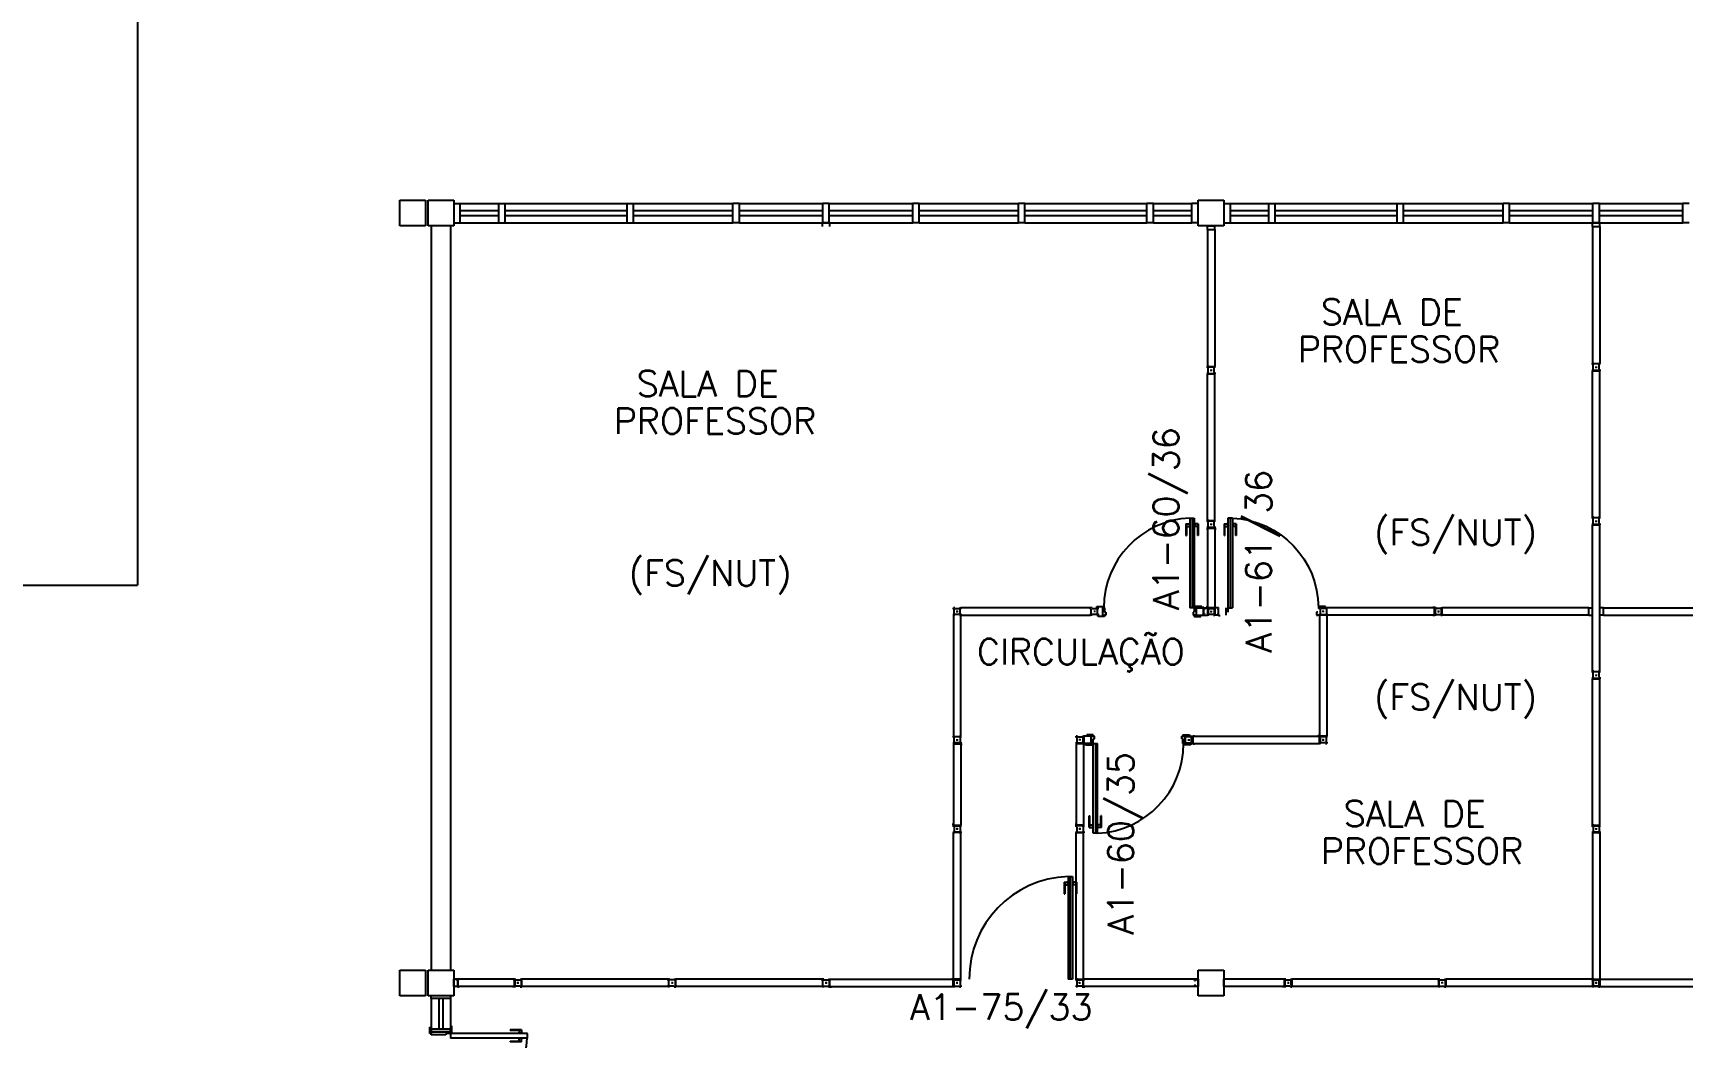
# Model space of a CAD drawing. Header units: millimetres. Extents: x 4436 to 4619, y 1272 to 1428.
# Drawn here: x 4502.29 to 4515.14, y 1304.38 to 1312.2 of the extents above; entities that cross this region are included whole.
import ezdxf

# ---------------------------------------------------------------- set-up
doc = ezdxf.new("R2010")
doc.units = ezdxf.units.MM
for name, color, linetype in [('ALV', 2, 'Continuous'), ('DIV', 2, 'Continuous'), ('DIV2', 2, 'Continuous'), ('DIVC', 2, 'Continuous'), ('ENDEREÇO', 2, 'Continuous'), ('ESTR', 3, 'Continuous'), ('JANELA', 1, 'Continuous'), ('MACANETA', 2, 'Continuous'), ('MARCO', 2, 'Continuous'), ('PORTA', 2, 'Continuous'), ('TEXTO', 2, 'Continuous'), ('ÁREA', 2, 'Continuous')]:
    doc.layers.add(name, color=color, linetype=linetype)
doc.styles.add('UNB1-100', font='simplex.shx', dxfattribs={"height": 0.2})

# ---------------------------------------------------------------- blocks, each defined once
blk = doc.blocks.new('DIV12')
for p, q in [((-0.0051, 0), (0.0051, 0)), ((0, -0.0051), (0, 0.0051)), ((0.0285, 0.0285), (1.1715, 0.0285)), ((0.0285, -0.0285), (0.0285, 0.0285)), ((1.1715, -0.0285), (1.1715, 0.0285)), ((1.1949, 0), (1.2051, 0)), ((1.2, -0.0051), (1.2, 0.0051)), ((0.0285, -0.0285), (1.1715, -0.0285))]:
    blk.add_line(p, q)
blk = doc.blocks.new('DOOR80')
at = {"layer": 'MACANETA', "color": 1}
for p, q in [((-0.015, -0.665), (-0.01, -0.665)), ((-0.015, -0.755), (-0.015, -0.665)), ((-0.015, -0.755), (0.012, -0.755)), ((-0.01, -0.755), (-0.01, -0.665)), ((-0.01, -0.735), (0.012, -0.735)), ((0.012, -0.763), (0.012, -0.728)), ((0.012, -0.728), (0.015, -0.728)), ((0.012, -0.763), (0.015, -0.763)), ((0.053, -0.728), (0.05, -0.728)), ((0.053, -0.763), (0.05, -0.763)), ((0.053, -0.763), (0.053, -0.728)), ((0.075, -0.735), (0.053, -0.735)), ((0.08, -0.755), (0.053, -0.755)), ((0.08, -0.665), (0.075, -0.665)), ((0.075, -0.755), (0.075, -0.665)), ((0.08, -0.755), (0.08, -0.665))]:
    blk.add_line(p, q, dxfattribs=at)
at = {"layer": 'PORTA'}
for p, q in [((0.015, -0.8), (0.015, 0)), ((0.015, 0), (0.05, 0)), ((0.05, -0.8), (0.05, 0)), ((0.05, -0.8), (0.015, -0.8))]:
    blk.add_line(p, q, dxfattribs=at)
at = {"layer": 'PORTA', "color": 1}
blk.add_arc((0.02, 0), 0.8, 272.1491, 0, dxfattribs=at)
blk = doc.blocks.new('DOOR-60')
at = {"layer": 'MACANETA', "color": 1}
for p, q in [((-0.08, -0.555), (-0.08, -0.465)), ((-0.08, -0.465), (-0.075, -0.465)), ((-0.075, -0.555), (-0.075, -0.465)), ((0.01, -0.555), (0.01, -0.465)), ((0.015, -0.465), (0.01, -0.465)), ((0.015, -0.555), (0.015, -0.465)), ((-0.08, -0.555), (-0.053, -0.555)), ((-0.075, -0.535), (-0.053, -0.535)), ((-0.053, -0.528), (-0.05, -0.528)), ((-0.053, -0.563), (-0.053, -0.528)), ((-0.053, -0.563), (-0.05, -0.563)), ((-0.012, -0.528), (-0.015, -0.528)), ((-0.012, -0.563), (-0.015, -0.563)), ((-0.012, -0.563), (-0.012, -0.528)), ((0.01, -0.535), (-0.012, -0.535)), ((0.015, -0.555), (-0.012, -0.555))]:
    blk.add_line(p, q, dxfattribs=at)
at = {"layer": 'PORTA'}
for p, q in [((-0.05, -0.6), (-0.05, 0)), ((-0.015, 0), (-0.05, 0)), ((-0.015, -0.6), (-0.015, 0)), ((-0.05, -0.6), (-0.015, -0.6))]:
    blk.add_line(p, q, dxfattribs=at)
at = {"layer": 'PORTA', "color": 1}
blk.add_arc((-0.02, 0), 0.6, 180, 267.134, dxfattribs=at)
blk = doc.blocks.new('IMTT')
for p, q in [((-0.005, 0), (0.005, 0)), ((0.029, 0.029), (0, 0.029)), ((0, -0.028), (0, 0.029)), ((0.029, -0.028), (0, -0.028))]:
    blk.add_line(p, q)
blk = doc.blocks.new('MTT')
for p, q in [((-0.029, 0.018), (-0.029, 0.029)), ((-0.019, 0.029), (-0.029, 0.029)), ((-0.024, 0.018), (-0.029, 0.018)), ((-0.024, 0.018), (-0.024, -0.019)), ((-0.019, 0.024), (-0.019, 0.029)), ((-0.019, 0.024), (0.018, 0.024)), ((-0.005, 0), (0.005, 0)), ((0, -0.005), (0, 0.005)), ((0.018, 0.024), (0.018, 0.029)), ((0.018, 0.029), (0.029, 0.029)), ((0.024, 0.018), (0.029, 0.018)), ((0.024, 0.018), (0.024, -0.019)), ((0.029, 0.018), (0.029, 0.029)), ((-0.029, -0.019), (-0.024, -0.019)), ((-0.029, -0.019), (-0.029, -0.029)), ((-0.019, -0.029), (-0.029, -0.029)), ((0.018, -0.024), (-0.019, -0.024)), ((-0.019, -0.024), (-0.019, -0.029)), ((0.018, -0.024), (0.018, -0.029)), ((0.018, -0.029), (0.029, -0.029)), ((0.029, -0.019), (0.024, -0.019)), ((0.029, -0.019), (0.029, -0.029))]:
    blk.add_line(p, q)
blk = doc.blocks.new('DOOR70')
at = {"layer": 'MACANETA', "color": 1}
for p, q in [((-0.015, -0.565), (-0.01, -0.565)), ((-0.015, -0.655), (-0.015, -0.565)), ((-0.01, -0.655), (-0.01, -0.565)), ((-0.01, -0.635), (0.012, -0.635)), ((0.012, -0.663), (0.012, -0.628)), ((0.012, -0.628), (0.015, -0.628)), ((0.053, -0.628), (0.05, -0.628)), ((0.053, -0.663), (0.053, -0.628)), ((0.075, -0.635), (0.053, -0.635)), ((0.08, -0.565), (0.075, -0.565)), ((0.075, -0.655), (0.075, -0.565)), ((0.08, -0.655), (0.08, -0.565)), ((-0.015, -0.655), (0.012, -0.655)), ((0.012, -0.663), (0.015, -0.663)), ((0.053, -0.663), (0.05, -0.663)), ((0.08, -0.655), (0.053, -0.655))]:
    blk.add_line(p, q, dxfattribs=at)
at = {"layer": 'PORTA'}
for p, q in [((0.015, -0.7), (0.015, 0)), ((0.015, 0), (0.05, 0)), ((0.05, -0.7), (0.05, 0)), ((0.05, -0.7), (0.015, -0.7))]:
    blk.add_line(p, q, dxfattribs=at)
at = {"layer": 'PORTA', "color": 1}
blk.add_arc((0.02, 0), 0.7, 272.4563, 0, dxfattribs=at)
blk = doc.blocks.new('DIV10')
for p, q in [((-0.0051, 0), (0.0051, 0)), ((0, -0.0051), (0, 0.0051)), ((0.0285, 0.0285), (0.9715, 0.0285)), ((0.0285, -0.0285), (0.0285, 0.0285)), ((0.9715, -0.0285), (0.9715, 0.0285)), ((0.9949, 0), (1.0051, 0)), ((1, -0.0051), (1, 0.0051)), ((0.0285, -0.0285), (0.9715, -0.0285))]:
    blk.add_line(p, q)
blk = doc.blocks.new('DIV123')
for p, q in [((-0.0285, 0.0285), (-0.0285, 1.0965)), ((0.0285, 1.0965), (-0.0285, 1.0965)), ((0.0051, 1.125), (-0.0051, 1.125)), ((0, 1.1199), (0, 1.1301)), ((0.0285, 0.0285), (0.0285, 1.0965)), ((0.0285, 0.0285), (-0.0285, 0.0285)), ((0.0051, 0), (-0.0051, 0)), ((0, -0.0051), (0, 0.0051))]:
    blk.add_line(p, q)

msp = doc.modelspace()

# ---------------------------------------------------------------- linework, layer by layer
at = {"layer": 'ALV'}
for p, q in [((4503.09941, 1312.37345), (4503.09941, 1307.89845)), ((4505.56441, 1310.87345), (4505.61441, 1310.87345)), ((4505.61441, 1310.72345), (4505.61441, 1310.87345)), ((4505.91441, 1310.72345), (4505.91441, 1310.87345)), ((4505.91441, 1310.87345), (4505.96441, 1310.87345)), ((4505.96441, 1310.72345), (4505.96441, 1310.87345)), ((4506.91441, 1310.72345), (4506.91441, 1310.87345)), ((4506.91441, 1310.87345), (4506.96441, 1310.87345)), ((4506.96441, 1310.72345), (4506.96441, 1310.87345)), ((4507.73941, 1310.72345), (4507.73941, 1310.87345)), ((4507.78941, 1310.87345), (4507.73941, 1310.87345)), ((4507.78941, 1310.72345), (4507.78941, 1310.87345)), ((4508.43941, 1310.72345), (4508.43941, 1310.87345)), ((4508.48941, 1310.87345), (4508.43941, 1310.87345)), ((4508.48941, 1310.72345), (4508.48941, 1310.87345)), ((4509.13941, 1310.72345), (4509.13941, 1310.87345)), ((4509.18941, 1310.87345), (4509.13941, 1310.87345)), ((4509.18941, 1310.72345), (4509.18941, 1310.87345)), ((4509.96441, 1310.72345), (4509.96441, 1310.87345)), ((4510.01441, 1310.87345), (4509.96441, 1310.87345)), ((4510.01441, 1310.72345), (4510.01441, 1310.87345)), ((4510.96441, 1310.72345), (4510.96441, 1310.87345)), ((4511.01441, 1310.87345), (4510.96441, 1310.87345)), ((4511.01441, 1310.72345), (4511.01441, 1310.87345)), ((4511.31441, 1310.72345), (4511.31441, 1310.87345)), ((4511.36441, 1310.87345), (4511.31441, 1310.87345)), ((4511.56441, 1310.87345), (4511.61441, 1310.87345)), ((4511.61441, 1310.72345), (4511.61441, 1310.87345)), ((4511.91441, 1310.72345), (4511.91441, 1310.87345)), ((4511.91441, 1310.87345), (4511.96441, 1310.87345)), ((4511.96441, 1310.72345), (4511.96441, 1310.87345)), ((4512.91441, 1310.72345), (4512.91441, 1310.87345)), ((4512.91441, 1310.87345), (4512.96441, 1310.87345)), ((4512.96441, 1310.72345), (4512.96441, 1310.87345)), ((4513.73941, 1310.72345), (4513.73941, 1310.87345)), ((4513.78941, 1310.87345), (4513.73941, 1310.87345)), ((4513.78941, 1310.72345), (4513.78941, 1310.87345)), ((4514.43941, 1310.72345), (4514.43941, 1310.87345)), ((4514.48941, 1310.87345), (4514.43941, 1310.87345)), ((4514.48941, 1310.72345), (4514.48941, 1310.87345)), ((4515.13941, 1310.72345), (4515.13941, 1310.87345)), ((4515.18941, 1310.87345), (4515.13941, 1310.87345)), ((4505.38941, 1310.69845), (4505.38941, 1304.89845)), ((4505.53941, 1310.69845), (4505.53941, 1304.89845)), ((4505.56441, 1310.72345), (4505.61441, 1310.72345)), ((4505.91441, 1310.72345), (4505.96441, 1310.72345)), ((4506.91441, 1310.72345), (4506.96441, 1310.72345)), ((4507.78941, 1310.72345), (4507.73941, 1310.72345)), ((4508.48941, 1310.72345), (4508.43941, 1310.72345)), ((4509.18941, 1310.72345), (4509.13941, 1310.72345)), ((4510.01441, 1310.72345), (4509.96441, 1310.72345)), ((4511.01441, 1310.72345), (4510.96441, 1310.72345)), ((4511.36441, 1310.72345), (4511.31441, 1310.72345)), ((4511.56441, 1310.72345), (4511.61441, 1310.72345)), ((4511.91441, 1310.72345), (4511.96441, 1310.72345)), ((4512.91441, 1310.72345), (4512.96441, 1310.72345)), ((4513.78941, 1310.72345), (4513.73941, 1310.72345)), ((4514.48941, 1310.72345), (4514.43941, 1310.72345)), ((4515.18941, 1310.72345), (4515.13941, 1310.72345)), ((4499.12441, 1307.89845), (4503.09941, 1307.89845)), ((4505.38781, 1304.41834), (4505.53781, 1304.41834)), ((4505.53781, 1304.41834), (4505.38781, 1304.41834))]:
    msp.add_line(p, q, dxfattribs=at)
at = {"layer": 'DIV'}
for p, q in [((4511.31587, 1308.42195), (4511.31587, 1307.72195)), ((4511.61238, 1308.42195), (4511.61238, 1307.72195)), ((4510.56266, 1306.66493), (4510.56266, 1305.96492)), ((4510.36703, 1305.62895), (4510.36703, 1304.82895))]:
    msp.add_line(p, q, dxfattribs=at)
at = {"layer": 'DIV2'}
for p, q in [((4511.43391, 1308.3449), (4511.44591, 1308.3449)), ((4511.43391, 1308.3449), (4511.43391, 1308.33052)), ((4511.43591, 1308.3429), (4511.43591, 1307.7239)), ((4511.43591, 1308.3429), (4511.49291, 1308.3429)), ((4511.44791, 1308.3499), (4511.44591, 1308.3499)), ((4511.44591, 1308.3499), (4511.44591, 1308.3449)), ((4511.44791, 1308.3499), (4511.44791, 1308.3449)), ((4511.44791, 1308.3449), (4511.48091, 1308.3449)), ((4511.45931, 1308.3734), (4511.46951, 1308.3734)), ((4511.46441, 1308.3683), (4511.46441, 1308.3785)), ((4511.48291, 1308.3499), (4511.48091, 1308.3499)), ((4511.48091, 1308.3499), (4511.48091, 1308.3449)), ((4511.48291, 1308.3499), (4511.48291, 1308.3449)), ((4511.48291, 1308.3449), (4511.49491, 1308.3449)), ((4511.49291, 1308.3429), (4511.49291, 1307.7239)), ((4511.49491, 1308.3449), (4511.49491, 1308.33052)), ((4511.43591, 1308.33052), (4511.43391, 1308.33052)), ((4511.49491, 1308.33052), (4511.49291, 1308.33052)), ((4509.4859, 1307.68835), (4509.4859, 1307.69855)), ((4510.57337, 1307.73195), (4510.62337, 1307.73195)), ((4510.57337, 1307.72195), (4510.57337, 1307.73195)), ((4510.61837, 1307.72195), (4510.62337, 1307.72195)), ((4510.61837, 1307.72195), (4510.61837, 1307.66495)), ((4510.62337, 1307.73195), (4510.62337, 1307.72195)), ((4510.62337, 1307.72195), (4510.63337, 1307.72195)), ((4510.63337, 1307.72195), (4510.63337, 1307.68695)), ((4511.34337, 1307.72195), (4511.33337, 1307.72195)), ((4511.33337, 1307.72195), (4511.33337, 1307.68695)), ((4511.34337, 1307.73195), (4511.34337, 1307.72195)), ((4511.39337, 1307.73195), (4511.34337, 1307.73195)), ((4511.34837, 1307.72195), (4511.34337, 1307.72195)), ((4511.34837, 1307.72195), (4511.40537, 1307.72195)), ((4511.34837, 1307.72195), (4511.34837, 1307.66495)), ((4511.39299, 1307.72395), (4511.39299, 1307.72195)), ((4511.40737, 1307.72395), (4511.39299, 1307.72395)), ((4511.39337, 1307.72195), (4511.39337, 1307.73195)), ((4511.40537, 1307.66495), (4511.40537, 1307.72195)), ((4511.40737, 1307.71195), (4511.40737, 1307.72395)), ((4511.41237, 1307.71195), (4511.40737, 1307.71195)), ((4511.41237, 1307.70995), (4511.40737, 1307.70995)), ((4511.40737, 1307.67695), (4511.40737, 1307.70995)), ((4511.41237, 1307.71195), (4511.41237, 1307.70995)), ((4511.43591, 1307.73628), (4511.43391, 1307.73628)), ((4511.43391, 1307.7219), (4511.43391, 1307.73628)), ((4511.43391, 1307.7219), (4511.44591, 1307.7219)), ((4511.43591, 1307.7239), (4511.49291, 1307.7239)), ((4511.44591, 1307.7169), (4511.44591, 1307.7219)), ((4511.44791, 1307.7169), (4511.44591, 1307.7169)), ((4511.44791, 1307.7219), (4511.48091, 1307.7219)), ((4511.44791, 1307.7169), (4511.44791, 1307.7219)), ((4511.46441, 1307.6985), (4511.46441, 1307.6883)), ((4511.48091, 1307.7169), (4511.48091, 1307.7219)), ((4511.48291, 1307.7169), (4511.48091, 1307.7169)), ((4511.48291, 1307.7169), (4511.48291, 1307.7219)), ((4511.48291, 1307.7219), (4511.49491, 1307.7219)), ((4511.51588, 1307.71195), (4511.52088, 1307.71195)), ((4511.51588, 1307.71195), (4511.51588, 1307.70995)), ((4511.51588, 1307.70995), (4511.52088, 1307.70995)), ((4511.52088, 1307.71195), (4511.52088, 1307.72395)), ((4511.52088, 1307.67695), (4511.52088, 1307.70995)), ((4511.52288, 1307.66495), (4511.52288, 1307.72195)), ((4511.57988, 1307.72195), (4511.57988, 1307.66495)), ((4511.59488, 1307.72195), (4511.59488, 1307.68695)), ((4512.30488, 1307.72195), (4512.29488, 1307.72195)), ((4512.30488, 1307.73195), (4512.30488, 1307.72195)), ((4512.35488, 1307.73195), (4512.30488, 1307.73195)), ((4512.30988, 1307.72195), (4512.30488, 1307.72195)), ((4513.20481, 1307.72195), (4512.30988, 1307.72195)), ((4512.35488, 1307.72195), (4512.35488, 1307.73195)), ((4513.20681, 1307.72395), (4513.19243, 1307.72395)), ((4513.19243, 1307.72395), (4513.19243, 1307.72195)), ((4513.20481, 1307.66495), (4513.20481, 1307.72195)), ((4513.20681, 1307.71195), (4513.20681, 1307.72395)), ((4513.21181, 1307.71195), (4513.20681, 1307.71195)), ((4513.20681, 1307.67695), (4513.20681, 1307.70995)), ((4513.21181, 1307.70995), (4513.20681, 1307.70995)), ((4513.21181, 1307.71195), (4513.21181, 1307.70995)), ((4513.23531, 1307.68835), (4513.23531, 1307.69855)), ((4509.4808, 1307.69345), (4509.491, 1307.69345)), ((4510.53637, 1307.66495), (4510.52437, 1307.66495)), ((4510.53637, 1307.66995), (4510.53837, 1307.66995)), ((4510.53637, 1307.66995), (4510.53637, 1307.66495)), ((4510.53837, 1307.66995), (4510.53837, 1307.66495)), ((4510.58337, 1307.65495), (4510.58337, 1307.66495)), ((4510.63337, 1307.65495), (4510.58337, 1307.65495)), ((4510.61837, 1307.66495), (4510.63337, 1307.66495)), ((4510.63337, 1307.68695), (4510.64337, 1307.68695)), ((4510.63337, 1307.66495), (4510.63337, 1307.65495)), ((4510.64337, 1307.66495), (4510.63337, 1307.66495)), ((4510.64337, 1307.68695), (4510.64337, 1307.66495)), ((4511.32337, 1307.68695), (4511.32337, 1307.66495)), ((4511.33337, 1307.68695), (4511.32337, 1307.68695)), ((4511.32337, 1307.66495), (4511.33337, 1307.66495)), ((4511.34837, 1307.66495), (4511.33337, 1307.66495)), ((4511.33337, 1307.66495), (4511.33337, 1307.65495)), ((4511.33337, 1307.65495), (4511.38337, 1307.65495)), ((4511.34837, 1307.66495), (4511.40537, 1307.66495)), ((4511.38337, 1307.65495), (4511.38337, 1307.66495)), ((4511.39299, 1307.66495), (4511.39299, 1307.66295)), ((4511.40737, 1307.66295), (4511.39299, 1307.66295)), ((4511.41237, 1307.67695), (4511.40737, 1307.67695)), ((4511.41237, 1307.67495), (4511.40737, 1307.67495)), ((4511.40737, 1307.66295), (4511.40737, 1307.67495)), ((4511.41237, 1307.67695), (4511.41237, 1307.67495)), ((4511.45931, 1307.6934), (4511.46951, 1307.6934)), ((4511.51588, 1307.67695), (4511.52088, 1307.67695)), ((4511.51588, 1307.67695), (4511.51588, 1307.67495)), ((4511.51588, 1307.67495), (4511.52088, 1307.67495)), ((4511.52088, 1307.66295), (4511.52088, 1307.67495)), ((4511.52088, 1307.66295), (4511.53526, 1307.66295)), ((4512.28488, 1307.68695), (4512.28488, 1307.66495)), ((4512.29488, 1307.68695), (4512.28488, 1307.68695)), ((4512.28488, 1307.66495), (4512.29488, 1307.66495)), ((4512.30988, 1307.66495), (4512.29488, 1307.66495)), ((4513.20481, 1307.66495), (4512.30988, 1307.66495)), ((4513.19243, 1307.66495), (4513.19243, 1307.66295)), ((4513.20681, 1307.66295), (4513.19243, 1307.66295)), ((4513.21181, 1307.67695), (4513.20681, 1307.67695)), ((4513.20681, 1307.66295), (4513.20681, 1307.67495)), ((4513.21181, 1307.67495), (4513.20681, 1307.67495)), ((4513.21181, 1307.67695), (4513.21181, 1307.67495)), ((4513.24041, 1307.69345), (4513.23021, 1307.69345)), ((4509.48031, 1306.69345), (4509.49051, 1306.69345)), ((4509.48031, 1306.69343), (4509.49051, 1306.69343)), ((4509.48541, 1306.68835), (4509.48541, 1306.69855)), ((4509.48541, 1306.69853), (4509.48541, 1306.68833)), ((4509.50391, 1306.66995), (4509.50191, 1306.66995)), ((4509.50191, 1306.66995), (4509.50191, 1306.66495)), ((4509.50391, 1306.66995), (4509.50391, 1306.66495)), ((4510.42416, 1306.66995), (4510.42616, 1306.66995)), ((4510.42416, 1306.66995), (4510.42416, 1306.66495)), ((4510.42616, 1306.66995), (4510.42616, 1306.66495)), ((4510.44776, 1306.69345), (4510.43756, 1306.69345)), ((4510.44776, 1306.69343), (4510.43756, 1306.69343)), ((4510.44266, 1306.68835), (4510.44266, 1306.69855)), ((4510.44266, 1306.69853), (4510.44266, 1306.68833)), ((4510.45916, 1306.66995), (4510.46116, 1306.66995)), ((4510.45916, 1306.66995), (4510.45916, 1306.66495)), ((4510.46116, 1306.66995), (4510.46116, 1306.66495)), ((4510.46616, 1306.71193), (4510.47116, 1306.71193)), ((4510.46616, 1306.70993), (4510.46616, 1306.71193)), ((4510.46616, 1306.70993), (4510.47116, 1306.70993)), ((4510.46616, 1306.67693), (4510.47116, 1306.67693)), ((4510.46616, 1306.67493), (4510.46616, 1306.67693)), ((4510.46616, 1306.67493), (4510.47116, 1306.67493)), ((4510.47116, 1306.72393), (4510.48554, 1306.72393)), ((4510.47116, 1306.72393), (4510.47116, 1306.71193)), ((4510.47116, 1306.70993), (4510.47116, 1306.67693)), ((4510.47116, 1306.67493), (4510.47116, 1306.66293)), ((4510.53016, 1306.72193), (4510.47316, 1306.72193)), ((4510.47316, 1306.72193), (4510.47316, 1306.66493)), ((4510.48554, 1306.72193), (4510.48554, 1306.72393)), ((4510.49516, 1306.73193), (4510.49516, 1306.72193)), ((4510.54516, 1306.73193), (4510.49516, 1306.73193)), ((4510.53016, 1306.72193), (4510.54516, 1306.72193)), ((4510.53016, 1306.66493), (4510.53016, 1306.72193)), ((4510.54516, 1306.72193), (4510.54516, 1306.73193)), ((4510.55516, 1306.72193), (4510.54516, 1306.72193)), ((4510.54516, 1306.69993), (4510.55516, 1306.69993)), ((4510.54516, 1306.66493), (4510.54516, 1306.69993)), ((4510.55516, 1306.69993), (4510.55516, 1306.72193)), ((4511.23516, 1306.69993), (4511.23516, 1306.72193)), ((4511.23516, 1306.72193), (4511.24516, 1306.72193)), ((4511.24516, 1306.69993), (4511.23516, 1306.69993)), ((4511.24516, 1306.73193), (4511.29516, 1306.73193)), ((4511.24516, 1306.72193), (4511.24516, 1306.73193)), ((4511.26016, 1306.72193), (4511.24516, 1306.72193)), ((4511.24516, 1306.66493), (4511.24516, 1306.69993)), ((4511.26016, 1306.66493), (4511.26016, 1306.72193)), ((4511.28804, 1306.69343), (4511.29824, 1306.69343)), ((4511.29314, 1306.68833), (4511.29314, 1306.69853)), ((4511.29516, 1306.73193), (4511.29516, 1306.72193)), ((4511.31664, 1306.71193), (4511.31664, 1306.70993)), ((4511.31664, 1306.71193), (4511.32164, 1306.71193)), ((4511.31664, 1306.70993), (4511.32164, 1306.70993)), ((4511.31664, 1306.67693), (4511.31664, 1306.67493)), ((4511.31664, 1306.67693), (4511.32164, 1306.67693)), ((4511.31664, 1306.67493), (4511.32164, 1306.67493)), ((4511.32164, 1306.72393), (4511.33602, 1306.72393)), ((4511.32164, 1306.71193), (4511.32164, 1306.72393)), ((4511.32164, 1306.67693), (4511.32164, 1306.70993)), ((4511.32164, 1306.66293), (4511.32164, 1306.67493)), ((4511.32364, 1306.66493), (4511.32364, 1306.72193)), ((4511.32364, 1306.72193), (4512.30764, 1306.72193)), ((4511.33602, 1306.72393), (4511.33602, 1306.72193)), ((4512.29526, 1306.72393), (4512.29526, 1306.72193)), ((4512.30964, 1306.72393), (4512.29526, 1306.72393)), ((4512.30764, 1306.66493), (4512.30764, 1306.72193)), ((4512.30964, 1306.71193), (4512.30964, 1306.72393)), ((4512.31464, 1306.71193), (4512.30964, 1306.71193)), ((4512.30964, 1306.67693), (4512.30964, 1306.70993)), ((4512.31464, 1306.70993), (4512.30964, 1306.70993)), ((4512.31464, 1306.67693), (4512.30964, 1306.67693)), ((4512.31464, 1306.67493), (4512.30964, 1306.67493)), ((4512.30964, 1306.66293), (4512.30964, 1306.67493)), ((4512.31464, 1306.71193), (4512.31464, 1306.70993)), ((4512.31464, 1306.67693), (4512.31464, 1306.67493)), ((4512.33304, 1306.69343), (4512.34324, 1306.69343)), ((4512.33814, 1306.68833), (4512.33814, 1306.69853)), ((4509.45691, 1306.66295), (4509.45691, 1306.02895)), ((4509.45691, 1306.66295), (4509.51391, 1306.66295)), ((4509.46891, 1306.66495), (4509.50191, 1306.66495)), ((4509.50391, 1306.66495), (4509.51591, 1306.66495)), ((4509.51391, 1306.66295), (4509.51391, 1306.02895)), ((4509.51591, 1306.65057), (4509.51391, 1306.65057)), ((4509.51591, 1306.66495), (4509.51591, 1306.65057)), ((4510.42416, 1306.66495), (4510.41216, 1306.66495)), ((4510.41216, 1306.66495), (4510.41216, 1306.65057)), ((4510.41216, 1306.65057), (4510.41416, 1306.65057)), ((4510.41416, 1306.66295), (4510.41416, 1306.02895)), ((4510.47116, 1306.66295), (4510.41416, 1306.66295)), ((4510.45916, 1306.66495), (4510.42616, 1306.66495)), ((4510.47316, 1306.66495), (4510.46116, 1306.66495)), ((4510.47116, 1306.66295), (4510.47116, 1306.02895)), ((4510.47116, 1306.66293), (4510.48554, 1306.66293)), ((4510.47116, 1306.65057), (4510.47316, 1306.65057)), ((4510.47316, 1306.66495), (4510.47316, 1306.65057)), ((4510.53016, 1306.66493), (4510.47316, 1306.66493)), ((4510.48516, 1306.66493), (4510.48516, 1306.65493)), ((4510.48516, 1306.65493), (4510.53516, 1306.65493)), ((4510.48554, 1306.66293), (4510.48554, 1306.66493)), ((4510.53016, 1306.66493), (4510.53516, 1306.66493)), ((4510.53516, 1306.66493), (4510.54516, 1306.66493)), ((4510.53516, 1306.65493), (4510.53516, 1306.66493)), ((4511.25516, 1306.66493), (4511.24516, 1306.66493)), ((4511.26016, 1306.66493), (4511.25516, 1306.66493)), ((4511.25516, 1306.65493), (4511.25516, 1306.66493)), ((4511.30516, 1306.65493), (4511.25516, 1306.65493)), ((4511.30516, 1306.66493), (4511.30516, 1306.65493)), ((4511.32164, 1306.66293), (4511.33602, 1306.66293)), ((4511.32364, 1306.66493), (4512.30764, 1306.66493)), ((4511.33602, 1306.66493), (4511.33602, 1306.66293)), ((4512.29526, 1306.66493), (4512.29526, 1306.66293)), ((4512.30964, 1306.66293), (4512.29526, 1306.66293)), ((4509.45491, 1306.02695), (4509.45491, 1306.04133)), ((4509.45691, 1306.04133), (4509.45491, 1306.04133)), ((4509.45491, 1306.02695), (4509.46691, 1306.02695)), ((4509.45691, 1306.02895), (4509.51391, 1306.02895)), ((4509.46691, 1306.02195), (4509.46691, 1306.02695)), ((4509.46891, 1306.02195), (4509.46891, 1306.02695)), ((4509.46891, 1306.02695), (4509.50191, 1306.02695)), ((4509.50191, 1306.02195), (4509.50191, 1306.02695)), ((4509.50391, 1306.02195), (4509.50391, 1306.02695)), ((4509.50391, 1306.02695), (4509.51591, 1306.02695)), ((4509.51591, 1306.04133), (4509.51391, 1306.04133)), ((4509.51591, 1306.02695), (4509.51591, 1306.04133)), ((4510.41216, 1306.04133), (4510.41416, 1306.04133)), ((4510.41216, 1306.02695), (4510.41216, 1306.04133)), ((4510.42416, 1306.02695), (4510.41216, 1306.02695)), ((4510.47116, 1306.02895), (4510.41416, 1306.02895)), ((4510.42416, 1306.02195), (4510.42416, 1306.02695)), ((4510.42616, 1306.02195), (4510.42616, 1306.02695)), ((4510.45916, 1306.02695), (4510.42616, 1306.02695)), ((4510.45916, 1306.02195), (4510.45916, 1306.02695)), ((4510.46116, 1306.02195), (4510.46116, 1306.02695)), ((4510.47316, 1306.02695), (4510.46116, 1306.02695)), ((4510.47116, 1306.04133), (4510.47316, 1306.04133)), ((4510.47316, 1306.02695), (4510.47316, 1306.04133)), ((4509.46891, 1306.02195), (4509.46691, 1306.02195)), ((4509.48031, 1305.99845), (4509.49051, 1305.99845)), ((4509.48541, 1306.00355), (4509.48541, 1305.99335)), ((4509.50391, 1306.02195), (4509.50191, 1306.02195)), ((4510.42416, 1306.02195), (4510.42616, 1306.02195)), ((4510.44776, 1305.99845), (4510.43756, 1305.99845)), ((4510.44266, 1306.00355), (4510.44266, 1305.99335)), ((4510.45916, 1306.02195), (4510.46116, 1306.02195)), ((4505.56951, 1304.79845), (4505.55931, 1304.79845)), ((4505.56441, 1304.80355), (4505.56441, 1304.79335)), ((4505.58791, 1304.81495), (4505.58791, 1304.81695)), ((4505.58791, 1304.81695), (4505.59291, 1304.81695)), ((4505.58791, 1304.81495), (4505.59291, 1304.81495)), ((4505.58791, 1304.77995), (4505.58791, 1304.78195)), ((4505.58791, 1304.78195), (4505.59291, 1304.78195)), ((4505.58791, 1304.77995), (4505.59291, 1304.77995)), ((4505.59291, 1304.82895), (4505.59291, 1304.81695)), ((4505.59291, 1304.82895), (4505.6073, 1304.82895)), ((4505.59291, 1304.81495), (4505.59291, 1304.78195)), ((4505.59291, 1304.77995), (4505.59291, 1304.76795)), ((4505.59291, 1304.76795), (4505.6073, 1304.76795)), ((4505.59491, 1304.82695), (4505.59491, 1304.76995)), ((4506.03391, 1304.82695), (4505.59491, 1304.82695)), ((4506.03391, 1304.76995), (4505.59491, 1304.76995)), ((4505.6073, 1304.82695), (4505.6073, 1304.82895)), ((4505.6073, 1304.76795), (4505.6073, 1304.76995)), ((4506.02153, 1304.82695), (4506.02153, 1304.82895)), ((4506.03591, 1304.82895), (4506.02153, 1304.82895)), ((4506.02153, 1304.76795), (4506.02153, 1304.76995)), ((4506.03591, 1304.76795), (4506.02153, 1304.76795)), ((4506.03391, 1304.82695), (4506.03391, 1304.76995)), ((4506.03591, 1304.82895), (4506.03591, 1304.81695)), ((4506.04091, 1304.81695), (4506.03591, 1304.81695)), ((4506.03591, 1304.81495), (4506.03591, 1304.78195)), ((4506.04091, 1304.81495), (4506.03591, 1304.81495)), ((4506.04091, 1304.78195), (4506.03591, 1304.78195)), ((4506.03591, 1304.77995), (4506.03591, 1304.76795)), ((4506.04091, 1304.77995), (4506.03591, 1304.77995)), ((4506.04091, 1304.81495), (4506.04091, 1304.81695)), ((4506.04091, 1304.77995), (4506.04091, 1304.78195)), ((4506.05931, 1304.79845), (4506.06951, 1304.79845)), ((4506.06441, 1304.80355), (4506.06441, 1304.79335)), ((4508.45931, 1304.79845), (4508.46951, 1304.79845)), ((4508.46441, 1304.79335), (4508.46441, 1304.80355)), ((4508.48791, 1304.81695), (4508.48791, 1304.81495)), ((4508.48791, 1304.81695), (4508.49291, 1304.81695)), ((4508.48791, 1304.81495), (4508.49291, 1304.81495)), ((4508.48791, 1304.78195), (4508.48791, 1304.77995)), ((4508.48791, 1304.78195), (4508.49291, 1304.78195)), ((4508.48791, 1304.77995), (4508.49291, 1304.77995)), ((4508.49291, 1304.81695), (4508.49291, 1304.82895)), ((4508.49291, 1304.82895), (4508.5073, 1304.82895)), ((4508.49291, 1304.78195), (4508.49291, 1304.81495)), ((4508.49291, 1304.76795), (4508.49291, 1304.77995)), ((4508.49291, 1304.76795), (4508.5073, 1304.76795)), ((4508.49491, 1304.82695), (4509.45491, 1304.82695)), ((4508.49491, 1304.76995), (4508.49491, 1304.82695)), ((4508.49491, 1304.76995), (4509.45491, 1304.76995)), ((4508.5073, 1304.82895), (4508.5073, 1304.82695)), ((4508.5073, 1304.76995), (4508.5073, 1304.76795)), ((4509.44253, 1304.82895), (4509.44253, 1304.82695)), ((4509.45691, 1304.82895), (4509.44253, 1304.82895)), ((4509.44253, 1304.76995), (4509.44253, 1304.76795)), ((4509.45691, 1304.76795), (4509.44253, 1304.76795)), ((4509.45491, 1304.76995), (4509.45491, 1304.82695)), ((4509.45691, 1304.81695), (4509.45691, 1304.82895)), ((4509.46191, 1304.81695), (4509.45691, 1304.81695)), ((4509.46191, 1304.81495), (4509.45691, 1304.81495)), ((4509.45691, 1304.78195), (4509.45691, 1304.81495)), ((4509.46191, 1304.78195), (4509.45691, 1304.78195)), ((4509.46191, 1304.77995), (4509.45691, 1304.77995)), ((4509.45691, 1304.76795), (4509.45691, 1304.77995)), ((4509.46191, 1304.81695), (4509.46191, 1304.81495)), ((4509.46191, 1304.78195), (4509.46191, 1304.77995)), ((4509.48031, 1304.79845), (4509.49051, 1304.79845)), ((4509.48541, 1304.79335), (4509.48541, 1304.80355)), ((4510.44282, 1304.79845), (4510.43262, 1304.79845)), ((4510.43772, 1304.80355), (4510.43772, 1304.79335)), ((4510.46122, 1304.81695), (4510.46622, 1304.81695)), ((4510.46122, 1304.81495), (4510.46122, 1304.81695)), ((4510.46122, 1304.81495), (4510.46622, 1304.81495)), ((4510.46122, 1304.78195), (4510.46622, 1304.78195)), ((4510.46122, 1304.77995), (4510.46122, 1304.78195)), ((4510.46122, 1304.77995), (4510.46622, 1304.77995)), ((4510.46622, 1304.82895), (4510.4806, 1304.82895)), ((4510.46622, 1304.82895), (4510.46622, 1304.81695)), ((4510.46622, 1304.81495), (4510.46622, 1304.78195)), ((4510.46622, 1304.77995), (4510.46622, 1304.76795)), ((4510.46622, 1304.76795), (4510.4806, 1304.76795)), ((4511.33591, 1304.82695), (4510.46822, 1304.82695)), ((4510.46822, 1304.82695), (4510.46822, 1304.76995)), ((4511.33591, 1304.76995), (4510.46822, 1304.76995)), ((4510.4806, 1304.82695), (4510.4806, 1304.82895)), ((4510.4806, 1304.76795), (4510.4806, 1304.76995)), ((4511.33591, 1304.81695), (4511.33591, 1304.82695)), ((4511.36441, 1304.82695), (4511.33591, 1304.82695)), ((4511.33591, 1304.81695), (4511.34291, 1304.81695)), ((4511.33591, 1304.77995), (4511.33591, 1304.76995)), ((4511.34291, 1304.77995), (4511.33591, 1304.77995)), ((4511.36441, 1304.76995), (4511.33591, 1304.76995)), ((4511.33791, 1304.82495), (4511.36241, 1304.82495)), ((4511.33791, 1304.81895), (4511.33791, 1304.82495)), ((4511.33791, 1304.81895), (4511.34291, 1304.81895)), ((4511.33791, 1304.77795), (4511.33791, 1304.77195)), ((4511.34291, 1304.77795), (4511.33791, 1304.77795)), ((4511.36241, 1304.77195), (4511.33791, 1304.77195)), ((4511.34291, 1304.81695), (4511.34291, 1304.81895)), ((4511.34291, 1304.77795), (4511.34291, 1304.77995)), ((4511.36936, 1304.79845), (4511.35947, 1304.79845)), ((4511.36241, 1304.82495), (4511.36241, 1304.77195)), ((4511.36441, 1304.82695), (4511.36441, 1304.76995)), ((4512.03391, 1304.82695), (4511.56991, 1304.82695)), ((4512.03391, 1304.76995), (4511.56991, 1304.76995)), ((4512.02153, 1304.82695), (4512.02153, 1304.82895)), ((4512.03591, 1304.82895), (4512.02153, 1304.82895)), ((4512.02153, 1304.76795), (4512.02153, 1304.76995)), ((4512.03591, 1304.76795), (4512.02153, 1304.76795)), ((4512.03391, 1304.82695), (4512.03391, 1304.76995)), ((4512.03591, 1304.82895), (4512.03591, 1304.81695)), ((4512.04091, 1304.81695), (4512.03591, 1304.81695)), ((4512.03591, 1304.81495), (4512.03591, 1304.78195)), ((4512.04091, 1304.81495), (4512.03591, 1304.81495)), ((4512.04091, 1304.78195), (4512.03591, 1304.78195)), ((4512.03591, 1304.77995), (4512.03591, 1304.76795)), ((4512.04091, 1304.77995), (4512.03591, 1304.77995)), ((4512.04091, 1304.81495), (4512.04091, 1304.81695)), ((4512.04091, 1304.77995), (4512.04091, 1304.78195)), ((4512.05931, 1304.79845), (4512.06951, 1304.79845)), ((4512.06441, 1304.80355), (4512.06441, 1304.79335))]:
    msp.add_line(p, q, dxfattribs=at)
at = {"layer": 'ESTR'}
for p, q in [((4505.14441, 1310.69845), (4505.14441, 1310.89845)), ((4505.14441, 1310.89845), (4505.34441, 1310.89845)), ((4505.34441, 1310.89845), (4505.34441, 1310.69845)), ((4505.36441, 1310.69845), (4505.36441, 1310.89845)), ((4505.36441, 1310.89845), (4505.56441, 1310.89845)), ((4505.56441, 1310.89845), (4505.56441, 1310.69845)), ((4511.36441, 1310.69845), (4511.36441, 1310.89845)), ((4511.36441, 1310.89845), (4511.56441, 1310.89845)), ((4511.56441, 1310.89845), (4511.56441, 1310.69845)), ((4505.34441, 1310.69845), (4505.14441, 1310.69845)), ((4505.56441, 1310.69845), (4505.36441, 1310.69845)), ((4511.56441, 1310.69845), (4511.36441, 1310.69845)), ((4505.14441, 1304.69845), (4505.14441, 1304.89845)), ((4505.14441, 1304.89845), (4505.34441, 1304.89845)), ((4505.34441, 1304.89845), (4505.34441, 1304.69845)), ((4505.36441, 1304.69845), (4505.36441, 1304.89845)), ((4505.36441, 1304.89845), (4505.56441, 1304.89845)), ((4505.56441, 1304.89845), (4505.56441, 1304.69845)), ((4511.36441, 1304.89845), (4511.56441, 1304.89845)), ((4511.36441, 1304.69845), (4511.36441, 1304.89845)), ((4511.56441, 1304.89845), (4511.56441, 1304.69845)), ((4505.34441, 1304.69845), (4505.14441, 1304.69845)), ((4505.56441, 1304.69845), (4505.36441, 1304.69845)), ((4511.56441, 1304.69845), (4511.36441, 1304.69845))]:
    msp.add_line(p, q, dxfattribs=at)
at = {"layer": 'JANELA', "color": 1}
for p, q in [((4505.61441, 1310.87345), (4505.91441, 1310.87345)), ((4505.61441, 1310.81845), (4505.91441, 1310.81845)), ((4505.96441, 1310.87345), (4506.91441, 1310.87345)), ((4505.96441, 1310.81845), (4506.91441, 1310.81845)), ((4506.96441, 1310.87345), (4507.73941, 1310.87345)), ((4506.96441, 1310.81845), (4507.73941, 1310.81845)), ((4507.78941, 1310.87345), (4508.43941, 1310.87345)), ((4507.78941, 1310.81845), (4508.43941, 1310.81845)), ((4508.48941, 1310.87345), (4509.13941, 1310.87345)), ((4508.48941, 1310.81845), (4509.13941, 1310.81845)), ((4509.18941, 1310.87345), (4509.96441, 1310.87345)), ((4509.18941, 1310.81845), (4509.96441, 1310.81845)), ((4510.01441, 1310.87345), (4510.96441, 1310.87345)), ((4510.01441, 1310.81845), (4510.96441, 1310.81845)), ((4511.01441, 1310.87345), (4511.31441, 1310.87345)), ((4511.01441, 1310.81845), (4511.31441, 1310.81845)), ((4511.61441, 1310.87345), (4511.91441, 1310.87345)), ((4511.61441, 1310.81845), (4511.91441, 1310.81845)), ((4511.96441, 1310.87345), (4512.91441, 1310.87345)), ((4511.96441, 1310.81845), (4512.91441, 1310.81845)), ((4512.96441, 1310.87345), (4513.73941, 1310.87345)), ((4512.96441, 1310.81845), (4513.73941, 1310.81845)), ((4513.78941, 1310.87345), (4514.43941, 1310.87345)), ((4513.78941, 1310.81845), (4514.43941, 1310.81845)), ((4514.48941, 1310.87345), (4515.13941, 1310.87345)), ((4514.48941, 1310.81845), (4515.13941, 1310.81845)), ((4505.61441, 1310.77845), (4505.91441, 1310.77845)), ((4505.61441, 1310.72345), (4505.91441, 1310.72345)), ((4505.96441, 1310.77845), (4506.91441, 1310.77845)), ((4505.96441, 1310.72345), (4506.91441, 1310.72345)), ((4506.96441, 1310.77845), (4507.73941, 1310.77845)), ((4506.96441, 1310.72345), (4507.73941, 1310.72345)), ((4507.78941, 1310.77845), (4508.43941, 1310.77845)), ((4507.78941, 1310.72345), (4508.43941, 1310.72345)), ((4508.48941, 1310.77845), (4509.13941, 1310.77845)), ((4508.48941, 1310.72345), (4509.13941, 1310.72345)), ((4509.18941, 1310.77845), (4509.96441, 1310.77845)), ((4509.18941, 1310.72345), (4509.96441, 1310.72345)), ((4510.01441, 1310.77845), (4510.96441, 1310.77845)), ((4510.01441, 1310.72345), (4510.96441, 1310.72345)), ((4511.01441, 1310.77845), (4511.31441, 1310.77845)), ((4511.01441, 1310.72345), (4511.31441, 1310.72345)), ((4511.61441, 1310.77845), (4511.91441, 1310.77845)), ((4511.61441, 1310.72345), (4511.91441, 1310.72345)), ((4511.96441, 1310.77845), (4512.91441, 1310.77845)), ((4511.96441, 1310.72345), (4512.91441, 1310.72345)), ((4512.96441, 1310.77845), (4513.73941, 1310.77845)), ((4512.96441, 1310.72345), (4513.73941, 1310.72345)), ((4513.78941, 1310.77845), (4514.43941, 1310.77845)), ((4513.78941, 1310.72345), (4514.43941, 1310.72345)), ((4514.48941, 1310.77845), (4515.13941, 1310.77845)), ((4514.48941, 1310.72345), (4515.13941, 1310.72345))]:
    msp.add_line(p, q, dxfattribs=at)
at = {"layer": 'JANELA', "color": 3}
for p, q in [((4505.38781, 1304.67833), (4505.38781, 1304.69833)), ((4505.53781, 1304.67833), (4505.38781, 1304.67833)), ((4505.53781, 1304.69833), (4505.53781, 1304.67833)), ((4505.38781, 1304.43834), (4505.38781, 1304.41834)), ((4505.53781, 1304.43834), (4505.38781, 1304.43834)), ((4505.53781, 1304.41834), (4505.53781, 1304.43834))]:
    msp.add_line(p, q, dxfattribs=at)
at = {"layer": 'JANELA'}
for p, q in [((4505.38781, 1304.67833), (4505.38781, 1304.43834)), ((4505.44781, 1304.67833), (4505.44781, 1304.43834)), ((4505.47781, 1304.67833), (4505.47781, 1304.43834)), ((4505.53781, 1304.67833), (4505.53781, 1304.43834))]:
    msp.add_line(p, q, dxfattribs=at)
at = {"layer": 'MARCO'}
for p, q in [((4505.37781, 1304.45334), (4505.38781, 1304.45334)), ((4505.37781, 1304.40334), (4505.37781, 1304.45334)), ((4505.38781, 1304.40334), (4505.37781, 1304.40334)), ((4505.38781, 1304.41834), (4505.38781, 1304.40334)), ((4505.38781, 1304.39334), (4505.38781, 1304.40334)), ((4505.50281, 1304.39334), (4505.38781, 1304.39334)), ((4505.50281, 1304.40334), (4505.50281, 1304.39334)), ((4505.53781, 1304.40334), (4505.50281, 1304.40334)), ((4505.53781, 1304.46334), (4505.54781, 1304.46334)), ((4505.53781, 1304.41834), (4505.53781, 1304.41334)), ((4505.53781, 1304.41334), (4505.53781, 1304.40334)), ((4505.54781, 1304.41334), (4505.53781, 1304.41334)), ((4505.54781, 1304.46334), (4505.54781, 1304.41334))]:
    msp.add_line(p, q, dxfattribs=at)
at = {"layer": 'ÁREA'}
for p, q in [((4510.52637, 1307.72195), (4509.51391, 1307.72195)), ((4509.45691, 1307.66495), (4509.45691, 1306.72193)), ((4509.51391, 1307.66495), (4510.52437, 1307.66495)), ((4509.51391, 1306.72193), (4509.51391, 1307.66495))]:
    msp.add_line(p, q, dxfattribs=at)

# ---------------------------------------------------------------- block references
at = {"layer": 'DIV', "rotation": 270}
for p in [(4508.46441, 1310.72345), (4511.46441, 1310.69845)]:
    msp.add_blockref('IMTT', p, dxfattribs=at)
at = {"layer": 'DIV2'}
for name, p, rotation in [('DIV123', (4511.46441, 1310.69845), 180), ('DIV123', (4514.46441, 1310.72345), 180), ('IMTT', (4514.46441, 1310.72345), 270), ('MTT', (4509.48541, 1307.69345), 180), ('MTT', (4510.55487, 1307.69345), 180), ('IMTT', (4511.43587, 1307.69345), 180), ('MTT', (4509.48541, 1306.69343), 270), ('DIV12', (4509.48541, 1304.79845), 90), ('DIV12', (4514.46441, 1305.99845), 270), ('DIV12', (4507.26441, 1304.79845), 180), ('MTT', (4507.26441, 1304.79845), 270), ('DIV12', (4508.46441, 1304.79845), 180), ('MTT', (4508.46441, 1304.79845), 90), ('MTT', (4509.48541, 1304.79845), 90), ('MTT', (4512.06441, 1304.79845), 180), ('DIV12', (4513.26441, 1304.79845), 180), ('MTT', (4513.26441, 1304.79845), 90), ('DIV12', (4514.46441, 1304.79845), 180), ('MTT', (4514.46441, 1304.79845), 90)]:
    msp.add_blockref(name, p, dxfattribs=dict(at, rotation=rotation))
at = {"layer": 'DIV2', "xscale": -1}
for name, p, rotation in [('MTT', (4514.46441, 1309.59845), 180), ('MTT', (4511.46441, 1309.57345), 180), ('DIV12', (4511.46441, 1308.37345), 270), ('DIV12', (4514.46441, 1308.39845), 270), ('MTT', (4511.46441, 1308.37345), 180), ('MTT', (4514.46441, 1308.39845), 180), ('DIV12', (4514.46441, 1307.19845), 270), ('IMTT', (4511.49238, 1307.69345), 180), ('DIV10', (4512.33814, 1307.69343), 90), ('MTT', (4513.23579, 1307.69345), 180), ('MTT', (4514.46441, 1307.19845), 180), ('DIV12', (4514.46441, 1305.99845), 270), ('MTT', (4510.44266, 1306.69343), 90), ('MTT', (4511.28865, 1306.69343), 180), ('MTT', (4512.33814, 1306.69343), 270), ('DIV12', (4510.44266, 1304.79845), 270), ('MTT', (4514.46441, 1304.79845), 270), ('DIV12', (4514.46441, 1304.79845), 180)]:
    msp.add_blockref(name, p, dxfattribs=dict(at, rotation=rotation))
at = {"layer": 'DIV2'}
for name, p in [('MTT', (4511.46441, 1307.6934)), ('DIV12', (4514.49174, 1307.69345)), ('IMTT', (4514.49174, 1307.69345)), ('MTT', (4509.48541, 1305.99845)), ('MTT', (4514.46441, 1305.99845)), ('IMTT', (4505.56441, 1304.79845)), ('MTT', (4506.06441, 1304.79845)), ('MTT', (4510.44266, 1304.79845)), ('IMTT', (4511.56441, 1304.79845))]:
    msp.add_blockref(name, p, dxfattribs=at)
at = {"layer": 'DIV2', "xscale": -1}
for name, p in [('MTT', (4512.33814, 1307.69343)), ('DIV12', (4514.43579, 1307.69345)), ('IMTT', (4514.43579, 1307.69345)), ('MTT', (4510.44266, 1305.99845))]:
    msp.add_blockref(name, p, dxfattribs=at)
at = {"layer": 'DIVC'}
for name, p, rotation in [('DOOR70', (4511.34837, 1307.72195), 180.0000000051447), ('DOOR80', (4510.39953, 1304.82895), 180)]:
    msp.add_blockref(name, p, dxfattribs=dict(at, rotation=rotation))
at = {"layer": 'DIVC', "xscale": -1, "rotation": 179.9999999948553}
msp.add_blockref('DOOR70', (4511.57988, 1307.72195), dxfattribs=at)
at = {"layer": 'DIVC'}
msp.add_blockref('DOOR70', (4510.53016, 1306.66493), dxfattribs=at)
at = {"layer": 'PORTA', "rotation": 90.0000000025723}
msp.add_blockref('DOOR-60', (4505.53781, 1304.41834), dxfattribs=at)

# ---------------------------------------------------------------- texts
at = {"layer": 'ENDEREÇO', "style": 'UNB1-100'}
for s, p in [('A1-60/36', (4511.21322, 1307.7061)), ('A1-61/36', (4511.93376, 1307.37383)), ('A1-60/35', (4510.86062, 1305.17575))]:
    msp.add_text(s, height=0.2, rotation=90, dxfattribs=at).set_placement(p)
msp.add_text('A1-75/33', height=0.2, dxfattribs=at).set_placement((4509.11788, 1304.5099))
at = {"layer": 'TEXTO', "style": 'UNB1-100'}
for s, p in [('SALA DE', (4512.31822, 1309.92887)), ('PROFESSOR', (4512.13983, 1309.63725)), ('SALA DE', (4506.98901, 1309.3697)), ('PROFESSOR', (4506.81062, 1309.07808)), ('(FS/NUT)', (4512.7338, 1308.21064)), ('(FS/NUT)', (4506.92669, 1307.89307)), ('CIRCULAÇÃO', (4509.64019, 1307.28059)), ('(FS/NUT)', (4512.7338, 1306.92584)), ('SALA DE', (4512.49695, 1306.01833)), ('PROFESSOR', (4512.31857, 1305.72672))]:
    msp.add_text(s, height=0.2, dxfattribs=at).set_placement(p)

doc.saveas('drawing.dxf')
